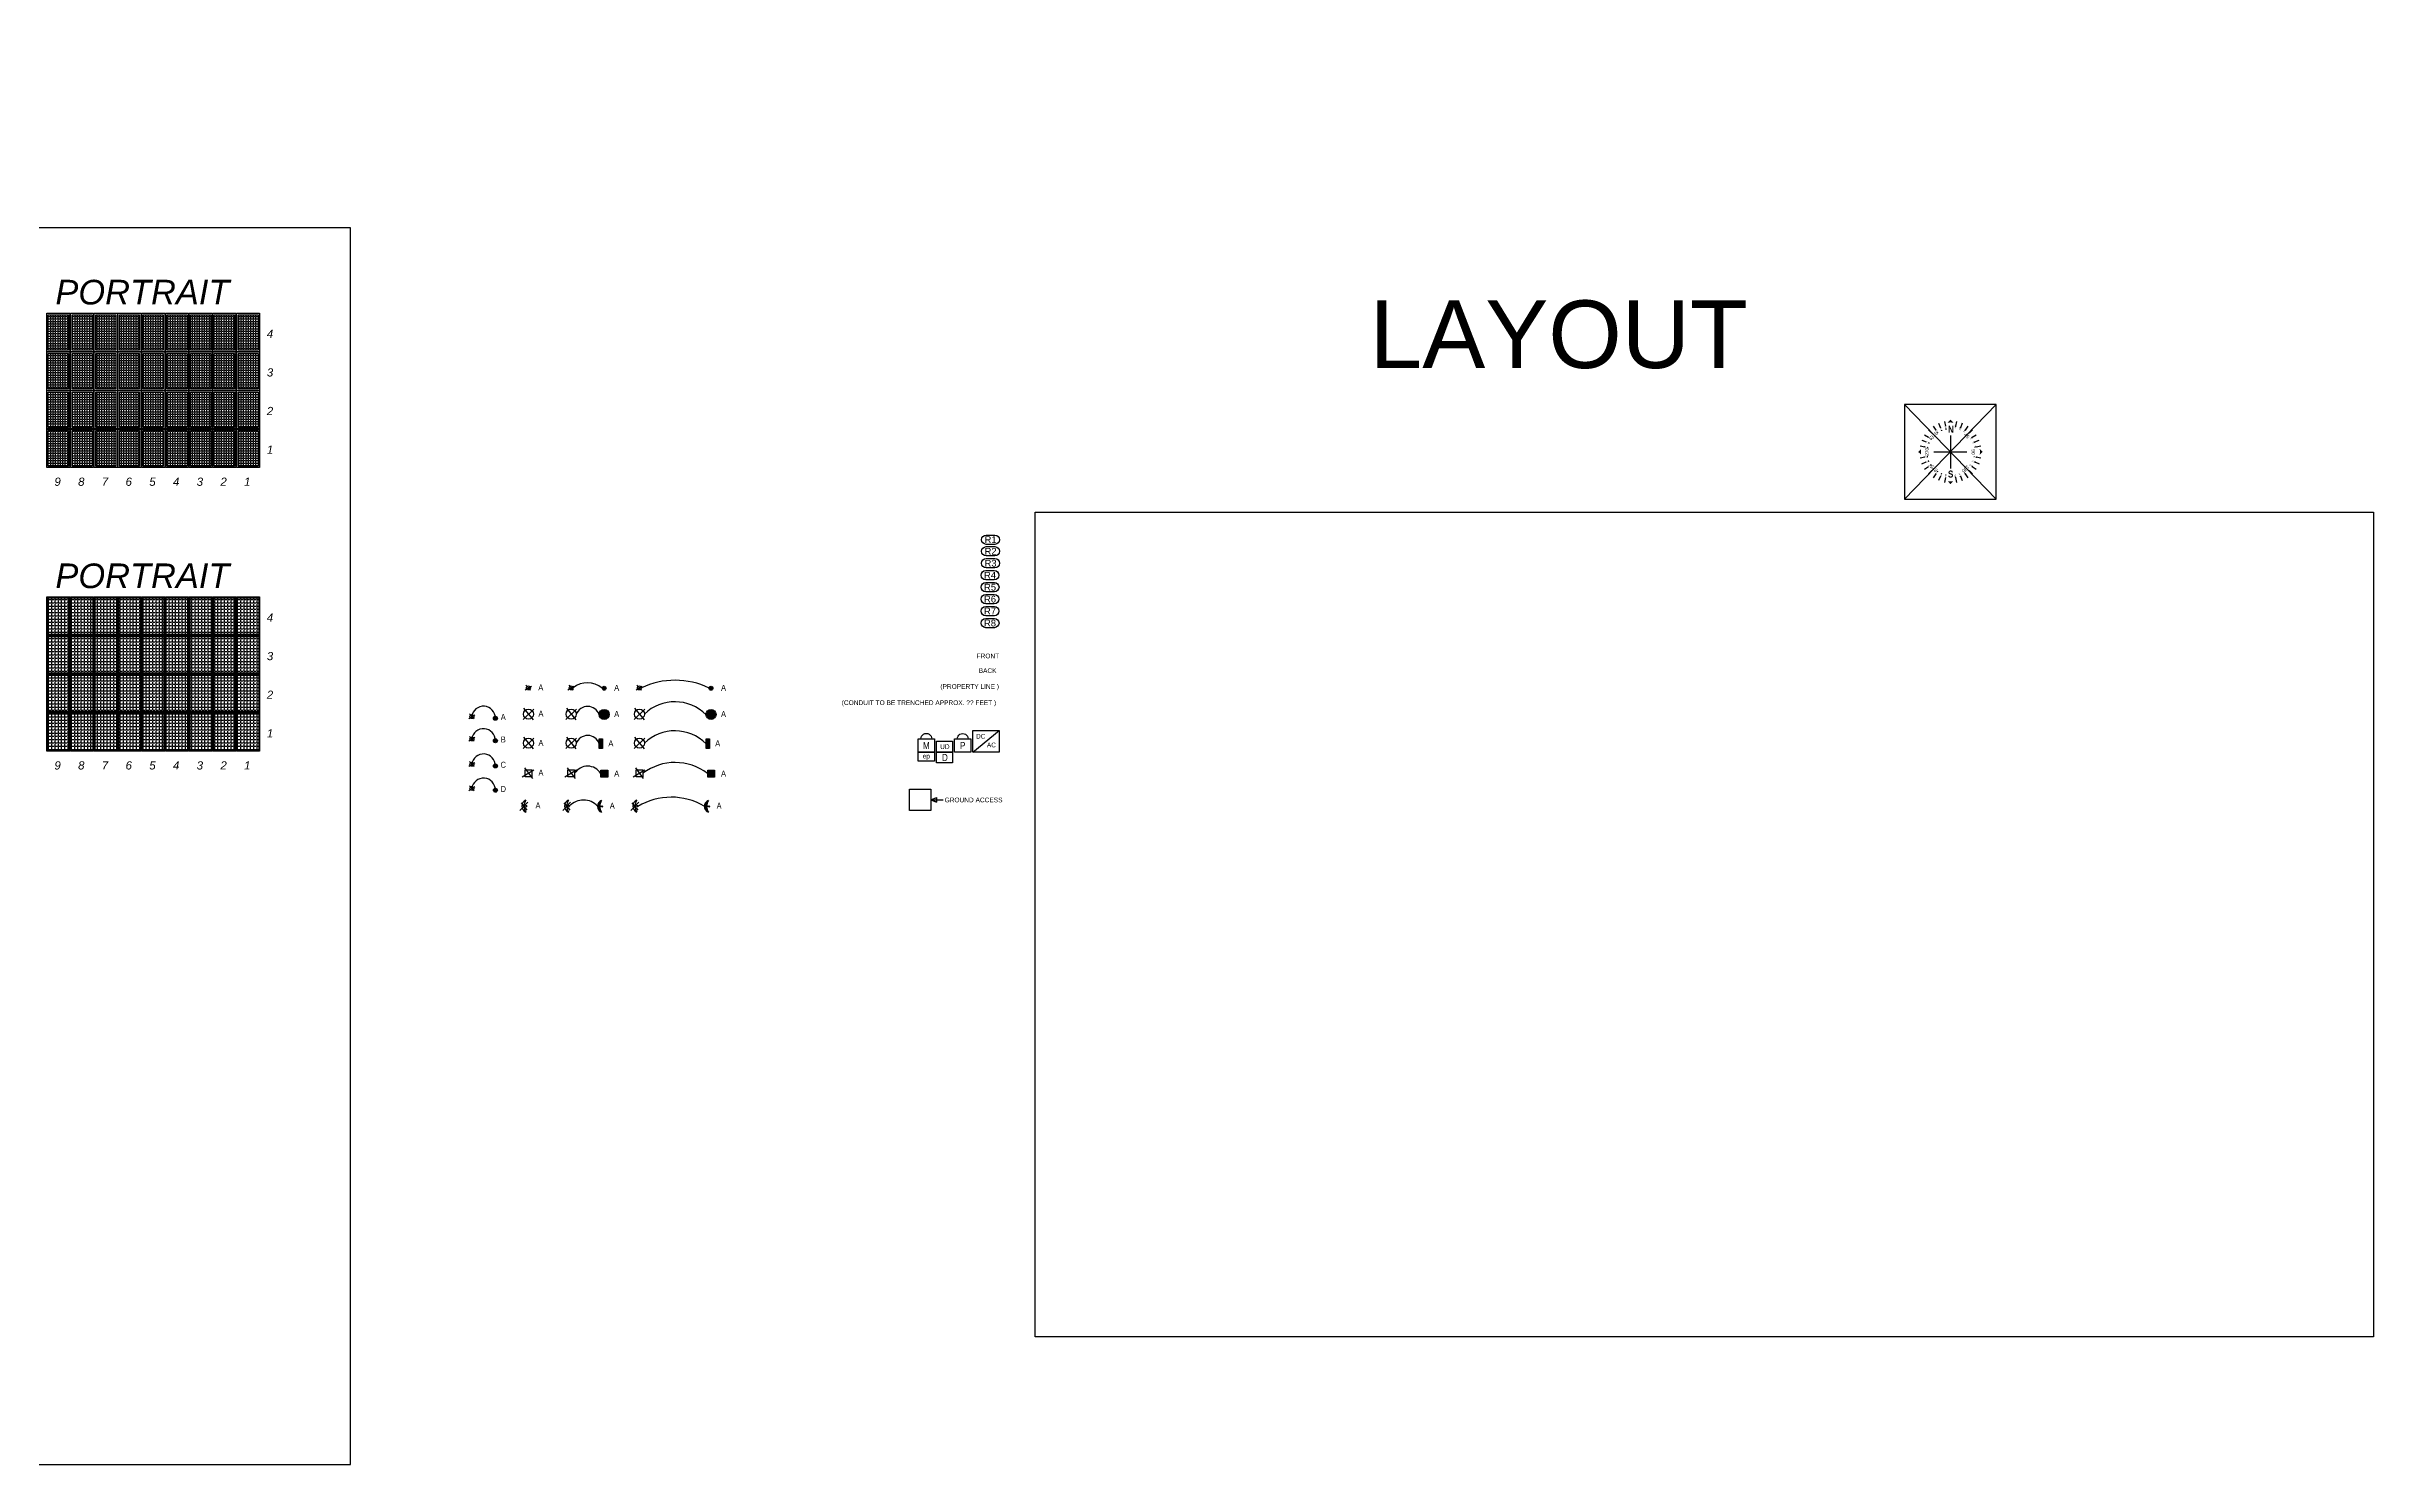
# Model space of a CAD drawing. Header units: feet. Extents: x -13431 to 12907, y 13448 to 29871.
# Drawn here: x 3388 to 7318, y 13448 to 15842 of the extents above; entities that cross this region are included whole.
import ezdxf
from ezdxf.enums import TextEntityAlignment as Align

# ---------------------------------------------------------------- set-up
doc = ezdxf.new("R2010")
doc.units = ezdxf.units.FT
doc.header["$MEASUREMENT"] = 0
doc.layers.add('LOCKED (NO PRINT)', color=7, linetype='Continuous', plot=False)
for name, color, linetype in [('MODULE FRAME', 9, 'Continuous'), ('MODULE HATCH', 7, 'Continuous'), ('NORTH ARROW', 7, 'Continuous'), ('Z - MODULE FRAME', 9, 'Continuous'), ('Z - ROOF', 3, 'Continuous'), ('Z - TITLEBLOCK TXT', 7, 'Continuous')]:
    doc.layers.add(name, color=color, linetype=linetype)
doc.styles.add('PAPER SPACE TXT', font='technic_.ttf', dxfattribs={"height": 0.125})
doc.styles.get("Standard").update_dxf_attribs({"font": 'calibri.ttf'})
doc.styles.add('style1', font='ariali.ttf')
doc.styles.add('TITLE BBLOCK TEXT', font='ARIALUNI.TTF')

# ---------------------------------------------------------------- blocks, each defined once
blk = doc.blocks.new('*U64')
at = {"layer": 'NORTH ARROW'}
h = blk.add_hatch(color=256, dxfattribs=at)
h.dxf.hatch_style = 1
h.paths.add_polyline_path([(0, 0.405), (-0.035, 0.368, -0.023421), (0, 0.369)])
h.paths.add_polyline_path([(0, 0.405), (0, 0.369, -0.023421), (0.035, 0.368)])
h = blk.add_hatch(color=256, dxfattribs=at)
h.dxf.hatch_style = 1
h.paths.add_polyline_path([(-0.405, 0), (-0.368, 0.035, 0.023421), (-0.369, 0)])
h.paths.add_polyline_path([(-0.405, 0), (-0.369, 0, 0.023421), (-0.368, -0.035)])
h = blk.add_hatch(color=256, dxfattribs=at)
h.dxf.hatch_style = 1
h.paths.add_polyline_path([(0.405, 0), (0.368, 0.035, -0.023421), (0.369, 0)])
h.paths.add_polyline_path([(0.405, 0), (0.369, 0, -0.023421), (0.368, -0.035)])
h = blk.add_hatch(color=256, dxfattribs=at)
h.dxf.hatch_style = 1
h.paths.add_polyline_path([(0, -0.405), (-0.035, -0.368, 0.023421), (0, -0.369)])
h.paths.add_polyline_path([(0, -0.405), (0, -0.369, 0.023421), (0.035, -0.368)])
at = {"layer": 'NORTH ARROW', "color": 8, "flags": 128}
for points in [[(-0.216, 0.324), (-0.183, 0.274)], [(-0.149, 0.36), (-0.126, 0.304)], [(-0.076, 0.382), (-0.064, 0.323)], [(0.076, 0.382), (0.064, 0.323)], [(0.149, 0.36), (0.126, 0.304)], [(0.216, 0.324), (0.183, 0.274)], [(-0.382, 0.076), (-0.323, 0.064)], [(-0.36, 0.149), (-0.304, 0.126)], [(-0.324, 0.216), (-0.274, 0.183)], [(0.274, 0.183), (0.324, 0.216)], [(0.304, 0.126), (0.36, 0.149)], [(0.323, 0.064), (0.382, 0.076)], [(-0.382, -0.076), (-0.323, -0.064)], [(-0.36, -0.149), (-0.304, -0.126)], [(-0.324, -0.216), (-0.274, -0.183)], [(-0.183, -0.274), (-0.216, -0.324)], [(0.183, -0.274), (0.216, -0.324)], [(0.274, -0.183), (0.324, -0.216)], [(0.304, -0.126), (0.36, -0.149)], [(0.323, -0.064), (0.382, -0.076)], [(-0.126, -0.304), (-0.149, -0.36)], [(-0.064, -0.323), (-0.076, -0.382)], [(0.064, -0.323), (0.076, -0.382)], [(0.126, -0.304), (0.149, -0.36)]]:
    blk.add_lwpolyline(points, dxfattribs=at)
at = {"layer": 'NORTH ARROW', "color": 1, "flags": 128}
for points in [[(-0.275, 0.275), (-0.233, 0.233)], [(0, 0.207), (0, -0.207)], [(0.233, 0.233), (0.275, 0.275)], [(-0.275, -0.275), (-0.233, -0.233)], [(-0.207, 0), (0.207, 0)], [(0.233, -0.233), (0.275, -0.275)]]:
    blk.add_lwpolyline(points, dxfattribs=at)
at = {"layer": 'Defpoints', "color": 1, "char_height": 0.01641}
for s, width, insert, attachment_point, rotation in [('\\A1;{\\W0.8;337\\H0.7x;\\S1/2;}', 0.05943, (-0.098, 0.271), 3, 292.5), ('\\A1;{\\W0.8;348\\H0.7x;\\S3/4;}', 0.02966, (-0.043, 0.284), 3, 281.25), ('\\A1;{\\W0.8;11\\H0.7x;\\S1/4;}', 0.02966, (0.046, 0.298), 1, 78.75), ('\\A1;{\\W0.8;22\\H0.7x;\\S1/2;}', 0.05943, (0.101, 0.279), 1, 67.5), ('\\A1;{\\W0.8;281\\H0.7x;\\S1/4;}', 0.03438, (-0.283, 0.07), 3, 348.75), ('\\A1;{\\W0.8;292\\H0.7x;\\S1/2;}', 0.03438, (-0.261, 0.123), 3, 337.5), ('\\A1;{\\W0.8;303\\H0.7x;\\S3/4;}', 0.03438, (-0.232, 0.171), 3, 326.25), ('\\A1;{\\W0.8;326\\H0.7x;\\S1/4;}', 0.05943, (-0.147, 0.245), 3, 303.75), ('\\A1;{\\W0.8;33\\H0.7x;\\S3/4;}', 0.05943, (0.154, 0.254), 1, 56.25), ('\\A1;{\\W0.8;56\\H0.7x;\\S1/4;}', 0.03438, (0.239, 0.176), 1, 33.75), ('\\A1;{\\W0.8;67\\H0.7x;\\S1/2;}', 0.03438, (0.27, 0.126), 1, 22.5), ('\\A1;{\\W0.8;78\\H0.7x;\\S3/4;}', 0.03438, (0.288, 0.071), 1, 11.25), ('\\A1;{\\W0.8;258\\H0.7x;\\S3/4;}', 0.03438, (-0.287, -0.043), 3, 11.25), ('\\A1;{\\W0.8;247\\H0.7x;\\S1/2;}', 0.03438, (-0.273, -0.099), 3, 22.5), ('\\A1;{\\W0.8;236\\H0.7x;\\S1/4;}', 0.03438, (-0.246, -0.148), 3, 33.75), ('\\A1;{\\W0.8;213\\H0.7x;\\S3/4;}', 0.03438, (-0.171, -0.231), 3, 56.25), ('\\A1;{\\W0.8;202\\H0.7x;\\S1/2;}', 0.03438, (-0.122, -0.26), 3, 67.5), ('\\A1;{\\W0.8;191\\H0.7x;\\S1/4;}', 0.03438, (-0.069, -0.279), 3, 78.75), ('\\A1;{\\W0.8;168\\H0.7x;\\S3/4;}', 0.03438, (0.069, -0.279), 1, 281.25), ('\\A1;{\\W0.8;157\\H0.7x;\\S1/2;}', 0.03438, (0.122, -0.26), 1, 292.5), ('\\A1;{\\W0.8;146\\H0.7x;\\S1/2;}', 0.03438, (0.171, -0.231), 1, 303.75), ('\\A1;{\\W0.8;123\\H0.7x;\\S3/4;}', 0.03438, (0.246, -0.148), 1, 326.25), ('\\A1;{\\W0.8;112\\H0.7x;\\S1/2;}', 0.03438, (0.273, -0.099), 1, 337.5), ('\\A1;{\\W0.8;101\\H0.7x;\\S1/4;}', 0.03438, (0.287, -0.043), 1, 348.75)]:
    blk.add_mtext_dynamic_manual_height_columns(s, width=width, gutter_width=1, heights=[0], dxfattribs=dict(at, insert=insert, attachment_point=attachment_point, rotation=rotation))
at = {"layer": 'NORTH ARROW', "char_height": 0.08753, "attachment_point": 1}
for s, insert in [('{\\fTechnicBold|b0|i0|c2|p2;N}', (-0.031, 0.328)), ('{\\fTechnicBold|b0|i0|c2|p2;S}', (-0.031, -0.234))]:
    blk.add_mtext_dynamic_manual_height_columns(s, width=0.05, gutter_width=1, heights=[0], dxfattribs=dict(at, insert=insert))
at = {"layer": 'NORTH ARROW', "char_height": 0.04376, "attachment_point": 1}
for s, insert, rotation in [('{\\fTechnicLite|b0|i0|c2|p2;270}', (-0.316, -0.049), 90), ('{\\fTechnicLite|b0|i0|c2|p2;315}', (-0.258, 0.189), 45), ('{\\fTechnicLite|b0|i0|c2|p2;45}', (0.195, 0.242), 315), ('{\\fTechnicLite|b0|i0|c2|p2;90}', (0.309, 0.033), 270), ('{\\fTechnicLite|b0|i0|c2|p2;225}', (-0.189, -0.258), 135), ('{\\fTechnicLite|b0|i0|c2|p2;135}', (0.242, -0.195), 225)]:
    blk.add_mtext_dynamic_manual_height_columns(s, width=0.05, gutter_width=1, heights=[0], dxfattribs=dict(at, insert=insert, rotation=rotation))
blk = doc.blocks.new('A$C6EF85B4C')
h = blk.add_hatch()
h.set_pattern_fill('ANGLE', color=9, scale=15)
h.set_pattern_definition([(0, (0, 0), (0, 4.125), [3, -1.125]), (90, (0, 0), (-4.125, 3e-16), [3, -1.125])])
h.paths.add_polyline_path([(-19.2, 21.6), (-19.2, -38.3), (14.8, -38.3), (14.8, 21.6)])
at = {"layer": 'Z - MODULE FRAME', "color": 7, "linetype": 'Continuous', "flags": 128}
blk.add_lwpolyline([(17.3, -40.8), (-21.7, -40.8), (-21.7, 24.1), (17.3, 24.1)], close=True, dxfattribs=at)
at = {"layer": 'Z - MODULE FRAME', "color": 8, "linetype": 'Continuous', "flags": 128}
blk.add_lwpolyline([(14.8, -38.3), (-19.2, -38.3), (-19.2, 21.6), (14.8, 21.6)], close=True, dxfattribs=at)
blk = doc.blocks.new('A$C20456FC4')
at = {"layer": 'MODULE FRAME'}
h = blk.add_hatch(dxfattribs=at)
h.set_pattern_fill('ANGLE', color=256, scale=20)
h.set_pattern_definition([(0, (8.925, 25.2446), (0, 5.5), [4, -1.5]), (90, (8.925, 25.2446), (-5.5, 3e-16), [4, -1.5])])
h.paths.add_polyline_path([(24.7, 47.9), (-11.3, 47.9), (-11.3, -14.1), (24.7, -14.1)])
at = {"layer": 'MODULE FRAME', "color": 10, "linetype": 'Continuous', "flags": 128}
blk.add_lwpolyline([(26.2, -15.6), (-12.8, -15.6), (-12.8, 49.4), (26.2, 49.4)], close=True, dxfattribs=at)
at = {"layer": 'MODULE FRAME', "color": 1, "linetype": 'Continuous', "flags": 128}
blk.add_lwpolyline([(24.7, -14.1), (-11.3, -14.1), (-11.3, 47.9), (24.7, 47.9)], close=True, dxfattribs=at)
blk = doc.blocks.new('A$C035F63DD')
at = {"color": 3}
blk.add_lwpolyline([(-0.08, 0.003, -1), (-0.08, 0.136), (0.043, 0.136, -1), (0.043, 0.003)], format="xyb", close=True, dxfattribs=at)
at = {"layer": 'Z - TITLEBLOCK TXT', "color": 7, "style": 'TITLE BBLOCK TEXT'}
blk.add_text('R1', height=0.096, rotation=359.9886, dxfattribs=at).set_placement((-0.018, 0.07), align=Align.MIDDLE_CENTER)
blk = doc.blocks.new('A$C78CA008D')
at = {"color": 3}
blk.add_lwpolyline([(-0.08, -0.006, -1), (-0.08, 0.126), (0.043, 0.126, -1), (0.043, -0.006)], format="xyb", close=True, dxfattribs=at)
at = {"layer": 'Z - TITLEBLOCK TXT', "color": 7, "style": 'TITLE BBLOCK TEXT'}
blk.add_text('R2', height=0.096, rotation=359.9886, dxfattribs=at).set_placement((-0.018, 0.06), align=Align.MIDDLE_CENTER)
blk = doc.blocks.new('A$C188C70DB')
at = {"color": 3}
blk.add_lwpolyline([(-0.085, 0.01, -1), (-0.085, 0.142), (0.038, 0.142, -1), (0.038, 0.01)], format="xyb", close=True, dxfattribs=at)
at = {"layer": 'Z - TITLEBLOCK TXT', "color": 7, "style": 'TITLE BBLOCK TEXT'}
blk.add_text('R3', height=0.096, rotation=359.9886, dxfattribs=at).set_placement((-0.024, 0.076), align=Align.MIDDLE_CENTER)
blk = doc.blocks.new('A$C192F5397')
at = {"color": 3}
blk.add_lwpolyline([(-0.1, 0.004, -1), (-0.1, 0.136), (0.022, 0.136, -1), (0.022, 0.004)], format="xyb", close=True, dxfattribs=at)
at = {"layer": 'Z - TITLEBLOCK TXT', "color": 7, "style": 'TITLE BBLOCK TEXT'}
blk.add_text('R4', height=0.096, rotation=359.9886, dxfattribs=at).set_placement((-0.039, 0.07), align=Align.MIDDLE_CENTER)
blk = doc.blocks.new('A$C2E9D7AD3')
at = {"color": 3}
blk.add_lwpolyline([(-0.084, 0.006, -1), (-0.084, 0.139), (0.039, 0.139, -1), (0.039, 0.006)], format="xyb", close=True, dxfattribs=at)
at = {"layer": 'Z - TITLEBLOCK TXT', "color": 7, "style": 'TITLE BBLOCK TEXT'}
blk.add_text('R5', height=0.096, rotation=359.9886, dxfattribs=at).set_placement((-0.022, 0.072), align=Align.MIDDLE_CENTER)
blk = doc.blocks.new('A$C1B3971E3')
at = {"color": 3}
blk.add_lwpolyline([(-0.082, 0.003, -1), (-0.082, 0.135), (0.04, 0.135, -1), (0.04, 0.003)], format="xyb", close=True, dxfattribs=at)
at = {"layer": 'Z - TITLEBLOCK TXT', "color": 7, "style": 'TITLE BBLOCK TEXT'}
blk.add_text('R6', height=0.096, rotation=359.9886, dxfattribs=at).set_placement((-0.021, 0.069), align=Align.MIDDLE_CENTER)
blk = doc.blocks.new('A$C45660E13')
at = {"color": 3}
blk.add_lwpolyline([(-0.114, 0.013, -1), (-0.114, 0.145), (0.009, 0.145, -1), (0.009, 0.013)], format="xyb", close=True, dxfattribs=at)
at = {"layer": 'Z - TITLEBLOCK TXT', "color": 7, "style": 'TITLE BBLOCK TEXT'}
blk.add_text('R7', height=0.096, rotation=359.9886, dxfattribs=at).set_placement((-0.053, 0.079), align=Align.MIDDLE_CENTER)
blk = doc.blocks.new('A$C04943D0C')
at = {"color": 3}
blk.add_lwpolyline([(-0.088, -0.034, -1), (-0.088, 0.099), (0.035, 0.099, -1), (0.035, -0.034)], format="xyb", close=True, dxfattribs=at)
at = {"layer": 'Z - TITLEBLOCK TXT', "color": 7, "style": 'TITLE BBLOCK TEXT'}
blk.add_text('R8', height=0.096, rotation=359.9886, dxfattribs=at).set_placement((-0.027, 0.032), align=Align.MIDDLE_CENTER)
blk = doc.blocks.new('*U129')
at = {"color": 1, "flags": 128}
for points in [[(22.8, 22.2), (27.2, 22.2), (27.2, 0), (0, 0), (0, 22.2), (4.4, 22.2, -1.000086), (22.8, 22.2), (22.8, 22.2), (27.2, 22.2), (27.2, 0), (0, 0), (0, 22.2), (22.8, 22.2)], [(84.2, 22.2), (88.6, 22.2), (88.6, 0), (61.4, 0), (61.4, 22.2), (65.9, 22.2, -1.000086), (84.2, 22.2), (84.2, 22.2), (88.6, 22.2), (88.6, 0), (61.4, 0), (61.4, 22.2), (84.2, 22.2)]]:
    blk.add_lwpolyline(points, format="xyb", dxfattribs=at)
at = {"color": 1}
for points in [[(30.9, 18.3), (58.1, 18.3), (58.1, 0), (30.9, 0)], [(0, 0), (27.2, 0), (27.2, -15.5), (0, -15.5)], [(30.9, 0), (58.1, 0), (58.1, -18.3), (30.9, -18.3)]]:
    blk.add_lwpolyline(points, close=True, dxfattribs=at)
at = {"color": 1, "flags": 128}
blk.add_lwpolyline([(92, 0), (92, 36.6), (136.9, 36.6), (136.9, 0), (92, 0), (136.9, 36.6)], dxfattribs=at)
at = {"color": 1, "style": 'PAPER SPACE TXT'}
for s, height, p in [('M', 11.9, (13.6, 11.1)), ('UD', 7.99, (44.9, 9.1)), ('P', 11.9, (75, 11.1)), ('DC', 7.99, (105.5, 26.6)), ('AC', 7.99, (123.5, 12)), ('D', 11.9, (45, -9.2))]:
    blk.add_text(s, height=height, dxfattribs=at).set_placement(p, align=Align.MIDDLE_CENTER)
blk.add_text('ep', height=7.99, rotation=359.9986, dxfattribs=at).set_placement((13.6, -6.8), align=Align.MIDDLE_CENTER)
blk = doc.blocks.new('*U127')
at = {"layer": 'Z - ROOF'}
h = blk.add_hatch(color=256, dxfattribs=at)
h.dxf.hatch_style = 1
h.paths.add_polyline_path([(43, -2.9, 1), (36.3, -2.9, 1)])
at = {"color": 3}
blk.add_circle((0, 0), 3.33, dxfattribs=at)
at = {"color": 7}
blk.add_circle((39.7, -2.9), 3.33, dxfattribs=at)
at = {"layer": 'Z - ROOF', "color": 3, "flags": 128}
for points in [[(-5.4, -3.3), (5, 3.1)], [(-4.1, 4.5), (3.7, -3.9)]]:
    blk.add_lwpolyline(points, dxfattribs=at)
at = {"layer": 'Z - ROOF', "color": 3}
blk.add_arc((19.7, -2.5), 20, 358.9278, 173.1211, dxfattribs=at)
at = {"style": 'PAPER SPACE TXT'}
blk.add_text('A', height=10.1, dxfattribs=at).set_placement((53, -0.8), align=Align.MIDDLE_CENTER)
blk = doc.blocks.new('*U124')
at = {"layer": 'Z - ROOF'}
h = blk.add_hatch(color=256, dxfattribs=at)
h.dxf.hatch_style = 1
h.paths.add_polyline_path([(43, -2.9, 1), (36.3, -2.9, 1)])
at = {"color": 3}
blk.add_circle((0, 0), 3.33, dxfattribs=at)
at = {"color": 7}
blk.add_circle((39.7, -2.9), 3.33, dxfattribs=at)
at = {"layer": 'Z - ROOF', "color": 3, "flags": 128}
for points in [[(-5.4, -3.3), (5, 3.1)], [(-4.1, 4.5), (3.7, -3.9)]]:
    blk.add_lwpolyline(points, dxfattribs=at)
at = {"layer": 'Z - ROOF', "color": 3}
blk.add_arc((19.7, -2.5), 20, 358.9278, 173.1211, dxfattribs=at)
at = {"style": 'PAPER SPACE TXT'}
blk.add_text('B', height=10.1, dxfattribs=at).set_placement((53, -0.8), align=Align.MIDDLE_CENTER)
blk = doc.blocks.new('OBSTRUCTION C')
at = {"layer": 'Z - ROOF'}
h = blk.add_hatch(color=256, dxfattribs=at)
h.dxf.hatch_style = 1
h.paths.add_polyline_path([(43, -2.9, 1), (36.3, -2.9, 1)])
at = {"color": 3}
blk.add_circle((0, 0), 3.33, dxfattribs=at)
at = {"color": 7}
blk.add_circle((39.7, -2.9), 3.33, dxfattribs=at)
at = {"layer": 'Z - ROOF', "color": 3, "flags": 128}
for points in [[(-5.4, -3.3), (5, 3.1)], [(-4.1, 4.5), (3.7, -3.9)]]:
    blk.add_lwpolyline(points, dxfattribs=at)
at = {"layer": 'Z - ROOF', "color": 3}
blk.add_arc((19.7, -2.5), 20, 358.9278, 173.1211, dxfattribs=at)
at = {"style": 'PAPER SPACE TXT'}
blk.add_text('C', height=10.1, dxfattribs=at).set_placement((53, -0.8), align=Align.MIDDLE_CENTER)
blk = doc.blocks.new('OBSTRUCTION D')
at = {"layer": 'Z - ROOF'}
h = blk.add_hatch(color=256, dxfattribs=at)
h.dxf.hatch_style = 1
h.paths.add_polyline_path([(43, -2.9, 1), (36.3, -2.9, 1)])
at = {"color": 3}
blk.add_circle((0, 0), 3.33, dxfattribs=at)
at = {"color": 7}
blk.add_circle((39.7, -2.9), 3.33, dxfattribs=at)
at = {"layer": 'Z - ROOF', "color": 3, "flags": 128}
for points in [[(-5.4, -3.3), (5, 3.1)], [(-4.1, 4.5), (3.7, -3.9)]]:
    blk.add_lwpolyline(points, dxfattribs=at)
at = {"layer": 'Z - ROOF', "color": 3}
blk.add_arc((19.7, -2.5), 20, 358.9278, 173.1211, dxfattribs=at)
at = {"style": 'PAPER SPACE TXT'}
blk.add_text('D', height=10.1, dxfattribs=at).set_placement((53, -0.8), align=Align.MIDDLE_CENTER)
blk = doc.blocks.new('*U137')
h = blk.add_hatch(color=10)
h.dxf.hatch_style = 1
h.paths.add_polyline_path([(27.7, -0.1), (27.7, 3.8), (18, 0), (27.7, -3.8)], flags=17)
h.paths.add_polyline_path([(18, 0), (27.7, -3.8)], flags=16)
edge = h.paths.add_edge_path()
edge.add_line((18, 0), (27.7, 3.8))
edge.add_line((27.7, 3.8), (27.7, -3.8))
at = {"color": 10}
for p, q in [((18, 0), (27.7, 3.8, 77.4)), ((18, 0), (27.7, 3.8, 77.4)), ((18, 0), (39, 0)), ((18, 0), (27.7, -3.8, 77.4)), ((18, 0), (39, 0)), ((27.7, -3.8, 77.4), (18, 0)), ((27.7, -0.1, 1.4), (27.7, 3.8, 77.4)), ((27.7, 3.8, 77.4), (27.7, -3.8, 77.4)), ((27.7, -0.1, 1.4), (27.7, -3.8, 77.4))]:
    blk.add_line(p, q, dxfattribs=at)
at = {"color": 10, "flags": 128}
blk.add_lwpolyline([(-18, 18), (18, 18), (18, -18), (-18, -18), (-18, 18)], dxfattribs=at)
at = {"layer": 'Z - TITLEBLOCK TXT', "color": 7, "style": 'TITLE BBLOCK TEXT'}
blk.add_text('GROUND ACCESS', height=7.925, rotation=359.9886, dxfattribs=at).set_placement((41.4, -4.1, 57.9))

msp = doc.modelspace()

# ---------------------------------------------------------------- hatches: boundary and pattern name
at = {"layer": 'Z - ROOF'}
h = msp.add_hatch(color=256, dxfattribs=at)
h.dxf.hatch_style = 1
h.paths.add_polyline_path([(4332.99, 14758.46, 1), (4326.33, 14758.46, 1)])
h = msp.add_hatch(color=256, dxfattribs=at)
h.dxf.hatch_style = 1
h.paths.add_polyline_path([(4513.41, 14758.46, 1), (4506.75, 14758.46, 1)])
h = msp.add_hatch(color=256, dxfattribs=at)
h.dxf.hatch_style = 1
h.paths.add_polyline_path([(4338.18, 14714.29, 1), (4321.14, 14714.29, 1)])
h = msp.add_hatch(color=256, dxfattribs=at)
h.dxf.hatch_style = 1
h.paths.add_polyline_path([(4518.6, 14714.29, 1), (4501.56, 14714.29, 1)])
h = msp.add_hatch(color=256, dxfattribs=at)
h.dxf.hatch_style = 1
h.paths.add_polyline_path([(4321.26, 14656.76), (4327.02, 14656.76), (4327.02, 14672.78), (4321.26, 14672.78)])
h = msp.add_hatch(color=256, dxfattribs=at)
h.dxf.hatch_style = 1
h.paths.add_polyline_path([(4501.68, 14656.76), (4507.44, 14656.76), (4507.44, 14672.78), (4501.68, 14672.78)])
h = msp.add_hatch(color=256, dxfattribs=at)
h.dxf.hatch_style = 1
h.paths.add_polyline_path([(4335.59, 14620.21), (4324.1, 14620.21), (4324.1, 14608.36), (4335.59, 14608.36)])
h = msp.add_hatch(color=256, dxfattribs=at)
h.dxf.hatch_style = 1
h.paths.add_polyline_path([(4516.01, 14620.21), (4504.52, 14620.21), (4504.52, 14608.36), (4516.01, 14608.36)])
h = msp.add_hatch(color=256, dxfattribs=at)
h.dxf.hatch_style = 1
h.paths.add_polyline_path([(4322.18, 14559.24), (4322.19, 14559.24, -0.1444059), (4325.24, 14568.89, 0.6831251), (4325.24, 14548.9, -0.1444059), (4322.19, 14558.54), (4322.18, 14558.54)])
h.paths.add_polyline_path([(4325.82, 14559.24), (4322.19, 14559.24, 0.0097699), (4322.19, 14558.54), (4325.82, 14558.54)])
h.paths.add_polyline_path([(4327.08, 14559.24), (4325.82, 14559.24), (4325.82, 14558.54), (4327.08, 14558.54)])
h = msp.add_hatch(color=256, dxfattribs=at)
h.dxf.hatch_style = 1
h.paths.add_polyline_path([(4502.6, 14559.24), (4502.61, 14559.24, -0.1444059), (4505.66, 14568.89, 0.6831251), (4505.66, 14548.9, -0.1444059), (4502.61, 14558.54), (4502.6, 14558.54)])
h.paths.add_polyline_path([(4506.24, 14559.24), (4502.61, 14559.24, 0.0097699), (4502.61, 14558.54), (4506.24, 14558.54)])
h.paths.add_polyline_path([(4507.5, 14559.24), (4506.24, 14559.24), (4506.24, 14558.54), (4507.5, 14558.54)])

# ---------------------------------------------------------------- linework, layer by layer
at = {"color": 3}
for points in [[(4196.17, 14620.75), (4207.65, 14620.75), (4207.65, 14608.9), (4196.17, 14608.9)], [(4268.33, 14620.75), (4279.82, 14620.75), (4279.82, 14608.9), (4268.33, 14608.9)], [(4383.56, 14620.75), (4395.05, 14620.75), (4395.05, 14608.9), (4383.56, 14608.9)], [(4194.24, 14559.78), (4199.14, 14559.78), (4199.14, 14559.08), (4194.24, 14559.08)], [(4199.14, 14560.02), (4197.89, 14560.02), (4197.89, 14558.84), (4199.14, 14558.84)], [(4266.41, 14559.78), (4271.31, 14559.78), (4271.31, 14559.08), (4266.41, 14559.08)], [(4271.31, 14560.02), (4270.05, 14560.02), (4270.05, 14558.84), (4271.31, 14558.84)], [(4381.64, 14559.78), (4386.54, 14559.78), (4386.54, 14559.08), (4381.64, 14559.08)], [(4386.54, 14560.02), (4385.28, 14560.02), (4385.28, 14558.84), (4386.54, 14558.84)]]:
    msp.add_lwpolyline(points, close=True, dxfattribs=at)
at = {"color": 7}
for points in [[(4324.1, 14620.21), (4335.59, 14620.21), (4335.59, 14608.36), (4324.1, 14608.36)], [(4504.52, 14620.21), (4516.01, 14620.21), (4516.01, 14608.36), (4504.52, 14608.36)], [(4322.18, 14559.24), (4327.08, 14559.24), (4327.08, 14558.54), (4322.18, 14558.54)], [(4327.08, 14559.48), (4325.82, 14559.48), (4325.82, 14558.3), (4327.08, 14558.3)], [(4502.6, 14559.24), (4507.5, 14559.24), (4507.5, 14558.54), (4502.6, 14558.54)], [(4507.5, 14559.48), (4506.24, 14559.48), (4506.24, 14558.3), (4507.5, 14558.3)]]:
    msp.add_lwpolyline(points, close=True, dxfattribs=at)
at = {"color": 3}
for centre, radius in [((4201.72, 14759), 3.33), ((4273.89, 14759), 3.33), ((4389.12, 14759), 3.33), ((4201.72, 14714.83), 8.52), ((4273.89, 14714.83), 8.52), ((4389.12, 14714.83), 8.52), ((4201.72, 14665.83), 8.52), ((4273.89, 14665.83), 8.52), ((4389.12, 14665.83), 8.52)]:
    msp.add_circle(centre, radius, dxfattribs=at)
at = {"color": 7}
for centre, radius in [((4329.66, 14758.46), 3.33), ((4510.08, 14758.46), 3.33), ((4329.66, 14714.29), 8.52), ((4510.08, 14714.29), 8.52)]:
    msp.add_circle(centre, radius, dxfattribs=at)
at = {"color": 3}
for centre, radius, start, end in [((4201.2, 14559.43), 10.73, 111.32407, 248.67593), ((4212.13, 14559.43), 17.88, 146.01232, 213.98768), ((4273.37, 14559.43), 10.73, 111.32407, 248.67593), ((4284.29, 14559.43), 17.88, 146.01232, 213.98768), ((4388.6, 14559.43), 10.73, 111.32407, 248.67593), ((4399.52, 14559.43), 17.88, 146.01232, 213.98768)]:
    msp.add_arc(centre, radius, start, end, dxfattribs=at)
at = {"color": 7}
for centre, radius, start, end in [((4329.14, 14558.89), 10.73, 111.32407, 248.67593), ((4340.06, 14558.89), 17.88, 146.01232, 213.98768), ((4509.56, 14558.89), 10.73, 111.32407, 248.67593), ((4520.48, 14558.89), 17.88, 146.01232, 213.98768)]:
    msp.add_arc(centre, radius, start, end, dxfattribs=at)
at = {"layer": 'LOCKED (NO PRINT)'}
for p, q in [((6680.73, 15077.79), (6525.96, 15237.34)), ((6525.96, 15077.79), (6680.73, 15237.34))]:
    msp.add_line(p, q, dxfattribs=at)
at = {"layer": 'LOCKED (NO PRINT)', "color": 7}
msp.add_lwpolyline([(3901.35, 13447.59), (3901.35, 15535.8), (2229.07, 15535.8), (2229.07, 23025.69), (-13430.82, 23025.69), (-13430.82, 13447.59), (3901.35, 13447.59)], dxfattribs=at)
at = {"layer": 'LOCKED (NO PRINT)'}
msp.add_lwpolyline([(6680.73, 15237.34), (6525.96, 15237.34), (6525.96, 15077.79), (6680.73, 15077.79)], close=True, dxfattribs=at)
at = {"layer": 'LOCKED (NO PRINT)', "color": 7}
msp.add_lwpolyline([(5057.31, 15055.7), (7317.73, 15055.7), (7317.73, 13662.87), (5057.31, 13662.87)], close=True, dxfattribs=at)
at = {"layer": 'Z - ROOF', "color": 3, "flags": 128}
for points in [[(4196.32, 14755.64), (4206.7, 14762.07)], [(4197.57, 14763.42), (4205.35, 14755.02)], [(4268.49, 14755.64), (4278.87, 14762.07)], [(4269.73, 14763.42), (4277.52, 14755.02)], [(4383.72, 14755.64), (4394.1, 14762.07)], [(4384.96, 14763.42), (4392.75, 14755.02)], [(4192.69, 14705.83), (4210.75, 14723.15)], [(4193.62, 14724.81), (4209.81, 14705.31)], [(4264.85, 14705.83), (4282.91, 14723.15)], [(4265.79, 14724.81), (4281.98, 14705.31)], [(4380.09, 14705.83), (4398.14, 14723.15)], [(4381.02, 14724.81), (4397.21, 14705.31)], [(4192.69, 14656.82), (4210.75, 14674.14)], [(4193.62, 14675.8), (4209.81, 14656.3)], [(4264.85, 14656.82), (4282.91, 14674.14)], [(4265.79, 14675.8), (4281.98, 14656.3)], [(4380.09, 14656.82), (4398.14, 14674.14)], [(4381.02, 14675.8), (4397.21, 14656.3)], [(4191.13, 14608.62), (4210.95, 14620.44)], [(4195.07, 14623.97), (4208.36, 14606.24)], [(4263.3, 14608.62), (4283.12, 14620.44)], [(4267.24, 14623.97), (4280.53, 14606.24)], [(4378.53, 14608.62), (4398.35, 14620.44)], [(4382.47, 14623.97), (4395.76, 14606.24)], [(4187.4, 14552.09), (4200.62, 14565.95)], [(4189.19, 14564.81), (4199.31, 14552.66)], [(4259.57, 14552.09), (4272.78, 14565.95)], [(4261.36, 14564.81), (4271.48, 14552.66)], [(4374.8, 14552.09), (4388.01, 14565.95)], [(4376.59, 14564.81), (4386.71, 14552.66)]]:
    msp.add_lwpolyline(points, dxfattribs=at)
at = {"layer": 'Z - ROOF', "color": 7}
for points in [[(4321.26, 14672.78), (4327.02, 14672.78), (4327.02, 14656.76), (4321.26, 14656.76)], [(4501.68, 14672.78), (4507.44, 14672.78), (4507.44, 14656.76), (4501.68, 14656.76)]]:
    msp.add_lwpolyline(points, close=True, dxfattribs=at)
at = {"layer": 'Z - ROOF', "color": 3}
for centre, radius, start, end in [((4301.58, 14729.4), 38.36, 49.81756, 129.42467), ((4449.3, 14640.9), 131.07, 64.00168, 115.7032), ((4301.74, 14707.06), 20.63, 18.99141, 159.73399), ((4449.15, 14661.33), 74.22, 44.95851, 133.95309), ((4301.74, 14658.05), 20.63, 18.99141, 159.73399), ((4449.15, 14612.32), 74.22, 44.95851, 133.95309), ((4301.75, 14600.78), 26.04, 31.6525, 147.38009), ((4449.45, 14542.75), 90.3, 52.56419, 127.04541), ((4294.63, 14537.12), 32.52, 43.1616, 135.82469), ((4443.1, 14464.23), 110.23, 59.66266, 120.87027)]:
    msp.add_arc(centre, radius, start, end, dxfattribs=at)

# ---------------------------------------------------------------- block references
at = {"xscale": 118.7716407580049, "yscale": 118.7716407580049, "zscale": 118.7716407580049}
for name, p in [('A$C035F63DD', (4984.4, 15001.06)), ('A$C78CA008D', (4984.4, 14982.57)), ('A$C188C70DB', (4985.04, 14960.5)), ('A$C192F5397', (4985.93, 14940.98)), ('A$C2E9D7AD3', (4983.95, 14920.52)), ('A$C1B3971E3', (4983.79, 14900.72)), ('A$C45660E13', (4987.53, 14879.33)), ('A$C04943D0C', (4984.46, 14864.72))]:
    msp.add_blockref(name, p, dxfattribs=at)
for p in [(3401.2, 14863.19), (3441.25, 14863.19), (3481.3, 14863.19), (3521.35, 14863.19), (3561.4, 14863.19), (3601.45, 14863.19), (3641.5, 14863.19), (3681.55, 14863.19), (3721.6, 14863.19), (3401.2, 14797.99), (3441.25, 14797.99), (3481.3, 14797.99), (3521.35, 14797.99), (3561.4, 14797.99), (3601.45, 14797.99), (3641.5, 14797.99), (3681.55, 14797.99), (3721.6, 14797.99), (3401.2, 14732.79), (3441.25, 14732.79), (3481.3, 14732.79), (3521.35, 14732.79), (3561.4, 14732.79), (3601.45, 14732.79), (3641.5, 14732.79), (3681.55, 14732.79), (3721.6, 14732.79), (3401.2, 14667.59), (3441.25, 14667.59), (3481.3, 14667.59), (3521.35, 14667.59), (3561.4, 14667.59), (3601.45, 14667.59), (3641.5, 14667.59), (3681.55, 14667.59), (3721.6, 14667.59)]:
    msp.add_blockref('A$C20456FC4', p)
at = {"color": 3}
for name, p in [('*U127', (4106.21, 14710.59)), ('*U124', (4106.21, 14672.68)), ('*U129', (4860.11, 14650.67)), ('OBSTRUCTION C', (4106.26, 14630)), ('OBSTRUCTION D', (4106.26, 14589.15)), ('*U137', (4863.18, 14569.9))]:
    msp.add_blockref(name, p, dxfattribs=at)
at = {"layer": 'MODULE HATCH', "linetype": 'Continuous'}
for p in [(3410.12, 15367.51), (3450.17, 15367.51), (3490.22, 15367.51), (3530.27, 15367.51), (3570.32, 15367.51), (3610.37, 15367.51), (3650.42, 15367.51), (3690.47, 15367.51), (3730.52, 15367.51), (3410.12, 15302.31), (3450.17, 15302.31), (3490.22, 15302.31), (3530.27, 15302.31), (3570.32, 15302.31), (3610.37, 15302.31), (3650.42, 15302.31), (3690.47, 15302.31), (3730.52, 15302.31), (3410.12, 15237.11), (3450.17, 15237.11), (3490.22, 15237.11), (3530.27, 15237.11), (3570.32, 15237.11), (3610.37, 15237.11), (3650.42, 15237.11), (3690.47, 15237.11), (3730.52, 15237.11), (3410.12, 15171.91), (3450.17, 15171.91), (3490.22, 15171.91), (3530.27, 15171.91), (3570.32, 15171.91), (3610.37, 15171.91), (3650.42, 15171.91), (3690.47, 15171.91), (3730.52, 15171.91)]:
    msp.add_blockref('A$C6EF85B4C', p, dxfattribs=at)
at = {"layer": 'Z - ROOF', "xscale": 134.5681912831446, "yscale": 134.5681912831446, "zscale": 134.5681912831446}
msp.add_blockref('*U64', (6603.34, 15157.56), dxfattribs=at)

# ---------------------------------------------------------------- texts
at = {"style": 'PAPER SPACE TXT'}
for p in [(4222.6, 14759.88), (4350.8, 14759.12), (4531.22, 14759.12), (4222.86, 14715.72), (4350.8, 14714.96), (4531.22, 14714.96), (4222.86, 14666.15), (4340.97, 14665.43), (4521.39, 14665.43), (4222.86, 14615.77), (4350.8, 14614.38), (4531.22, 14614.38), (4217.84, 14560.44), (4343.33, 14559.9), (4523.75, 14559.9)]:
    msp.add_text('A', height=10.13, dxfattribs=at).set_placement(p, align=Align.MIDDLE_CENTER)
at = {"layer": 'LOCKED (NO PRINT)', "style": 'style1'}
for s, height, p in [('PORTRAIT', 41.624, (3402.84, 15406.55)), ('4', 13.87, (3759.93, 15350.07)), ('3', 13.87, (3759.93, 15284.87)), ('2', 13.87, (3759.93, 15219.67)), ('1', 13.87, (3759.93, 15154.47)), ('9', 13.87, (3401.17, 15100.29)), ('8', 13.87, (3441.22, 15100.29)), ('7', 13.87, (3481.27, 15100.29)), ('6', 13.87, (3521.32, 15100.29)), ('5', 13.87, (3561.37, 15100.29)), ('4', 13.87, (3601.42, 15100.29)), ('3', 13.87, (3641.47, 15100.29)), ('2', 13.87, (3681.52, 15100.29)), ('1', 13.87, (3721.57, 15100.29)), ('PORTRAIT', 41.624, (3402.84, 14927.48)), ('4', 13.87, (3759.93, 14871)), ('3', 13.87, (3759.93, 14805.8)), ('2', 13.87, (3759.93, 14740.6)), ('1', 13.87, (3759.93, 14675.4)), ('9', 13.87, (3401.17, 14621.21)), ('8', 13.87, (3441.22, 14621.21)), ('7', 13.87, (3481.27, 14621.21)), ('6', 13.87, (3521.32, 14621.21)), ('5', 13.87, (3561.37, 14621.21)), ('4', 13.87, (3601.42, 14621.21)), ('3', 13.87, (3641.47, 14621.21)), ('2', 13.87, (3681.52, 14621.21)), ('1', 13.87, (3721.57, 14621.21))]:
    msp.add_text(s, height=height, dxfattribs=at).set_placement(p)
at = {"layer": 'LOCKED (NO PRINT)', "color": 7, "style": 'TITLE BBLOCK TEXT'}
msp.add_text('LAYOUT', height=114.235, rotation=359.98856, dxfattribs=at).set_placement((5622.56, 15299.21))
at = {"layer": 'Z - TITLEBLOCK TXT', "color": 7, "style": 'TITLE BBLOCK TEXT'}
for s, height, p in [('FRONT', 7.925, (4958.67, 14808.97)), ('BACK', 7.925, (4962.22, 14784.18)), ('(CONDUIT TO BE TRENCHED APPROX. ?? FEET )', 7.9252, (4730.89, 14730.1))]:
    msp.add_text(s, height=height, rotation=359.98856, dxfattribs=at).set_placement(p)

# ---------------------------------------------------------------- next in the draw order: texts
at = {"layer": 'Z - TITLEBLOCK TXT', "color": 7, "insert": (4894.95, 14765.36), "char_height": 7.9252, "width": 103.9415, "attachment_point": 1, "rotation": 359.98856, "style": 'TITLE BBLOCK TEXT', "bg_fill": 3, "box_fill_scale": 1.5, "bg_fill_color": 256, "bg_fill_transparency": 0}
msp.add_mtext('\\pi2.5005;(PROPERTY LINE )', dxfattribs=at)

doc.saveas('drawing.dxf')
